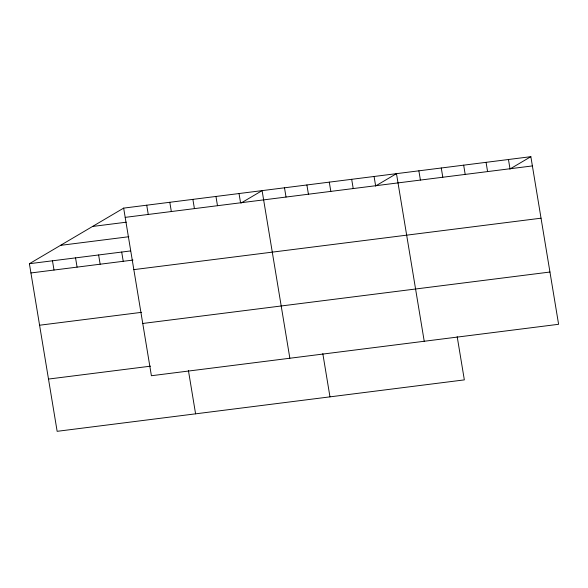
<?xml version="1.0" encoding="UTF-8"?>
<svg xmlns="http://www.w3.org/2000/svg" width="588" height="588" viewBox="0 0 588 588"><rect width="100%" height="100%" fill="white"/><g stroke="black" fill="none" stroke-linecap="round" stroke-linejoin="round"><path stroke-width="0.88" d="M457.185 336.637L464.344 379.885L57.146 431.32L29.4 263.711L123.656 208.115L530.854 156.68L558.6 324.289L151.403 375.732L123.656 208.115M241.109 203.007L262.101 190.63L289.855 358.239M375.482 186.036L396.481 173.651L424.227 341.268M509.855 169.065L530.854 156.68M125.185 217.369L532.383 165.926M92.551 226.461L126.273 222.198M60.505 245.365L128.838 236.729M29.4 263.711L130.573 250.929M30.929 272.957L132.991 260.065M133.844 269.627L541.034 218.192M39.58 325.223L141.642 312.324M142.752 323.466L549.949 272.031M48.495 379.062L150.557 366.17M508.458 159.51L509.987 168.756M486.063 162.339L487.592 171.586M463.667 165.162L465.196 174.416M441.272 167.992L442.801 177.245M418.876 170.821L420.405 180.075M374.078 176.481L375.614 185.734M351.683 179.311L353.219 188.564M329.287 182.14L330.824 191.387M306.892 184.97L308.428 194.216M322.812 353.608L329.971 396.856M284.496 187.8L286.033 197.046M239.029 193.54L240.558 202.794M215.958 196.458L217.486 205.704M192.879 199.369L194.415 208.622M169.807 202.287L171.336 211.533M188.432 370.587L195.591 413.834M146.728 205.197L148.264 214.451M121.694 252.046L123.23 261.3M98.622 254.964L100.151 264.218M75.551 257.882L77.079 267.128M52.472 260.793L54.008 270.046"/></g></svg>
